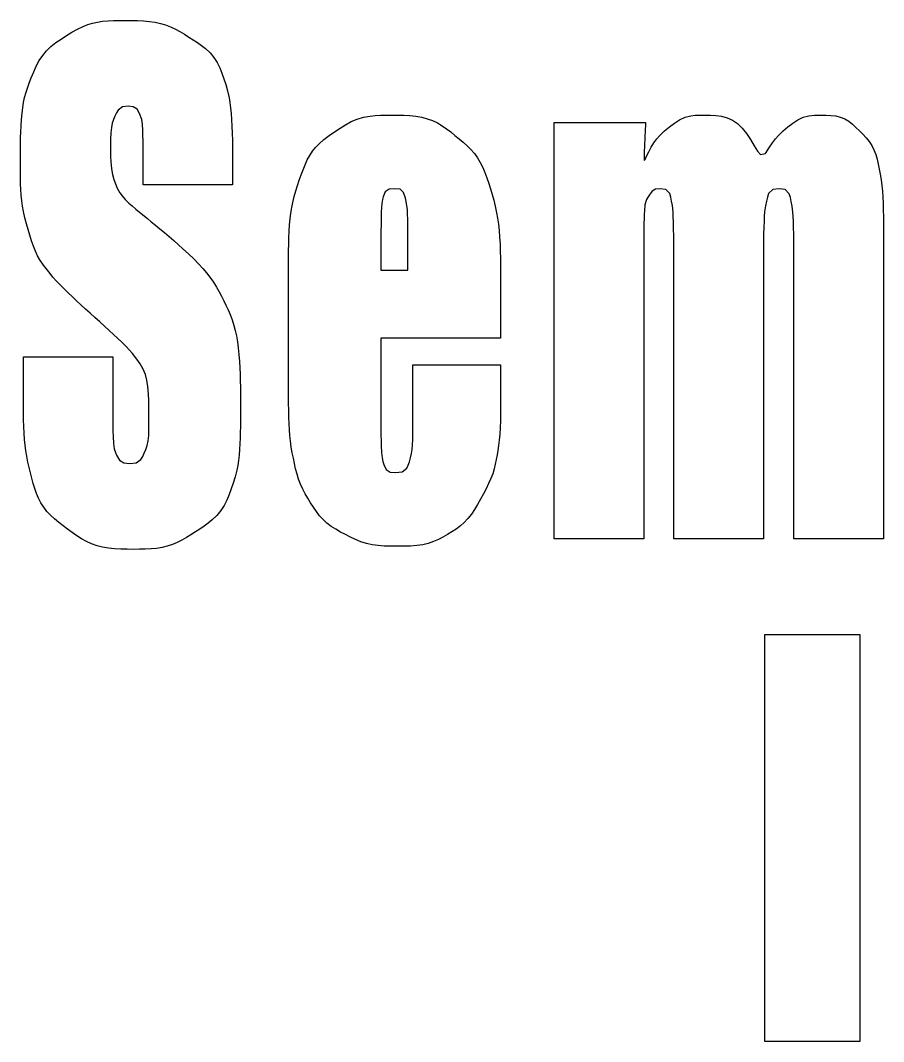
# Model space of a CAD drawing. Extents: x 10041 to 13115, y 7289 to 8515.
# Drawn here: x 10041 to 10692, y 7745 to 8515 of the extents above; entities that cross this region are included whole.
import ezdxf

# ---------------------------------------------------------------- set-up
doc = ezdxf.new("R2010")
doc.units = 0
doc.layers.get('0').update_dxf_attribs({"linetype": 'continuous'})

msp = doc.modelspace()

# ---------------------------------------------------------------- linework, layer by layer
at = {"color": 0}
for points in [[(10201.33, 8390.75), (10200.53, 8390.75), (10198.29, 8390.75), (10194.83, 8390.75), (10190.39, 8390.75), (10185.18, 8390.75), (10179.45, 8390.75), (10173.41, 8390.75), (10167.29, 8390.75), (10161.32, 8390.75), (10155.74, 8390.75), (10150.76, 8390.75), (10141.02, 8390.75), (10136.01, 8390.75), (10134.17, 8390.75), (10133.91, 8390.75), (10133.91, 8395.48), (10133.91, 8399.76), (10133.91, 8404.93), (10133.91, 8410.11), (10133.91, 8414.39), (10133.91, 8418.8), (10133.91, 8421.32), (10133.9, 8424.15), (10133.86, 8427.79), (10133.76, 8431.55), (10133.44, 8436.37), (10132.9, 8439.99), (10131.32, 8444.41), (10129.4, 8447.73), (10126.53, 8449.55), (10122.64, 8449.85), (10118.51, 8449.44), (10115.2, 8447), (10113.92, 8444.91), (10112.78, 8442.52), (10111.68, 8440.02), (10110.73, 8437.2), (10110.03, 8433.81), (10109.61, 8429.79), (10109.44, 8425.13), (10109.42, 8419.81), (10109.43, 8415.9), (10109.48, 8411.91), (10109.63, 8408.04), (10110.1, 8402.83), (10110.89, 8398.41), (10111.96, 8394.72), (10113.18, 8391.42), (10114.49, 8388.16), (10116.34, 8384.74), (10118.12, 8382.29), (10120.4, 8379.68), (10123.18, 8376.94), (10125.63, 8374.74), (10128.61, 8372.2), (10132.39, 8369.09), (10137.23, 8365.16), (10140.1, 8362.82), (10143.25, 8360.25), (10146.59, 8357.5), (10150.07, 8354.61), (10153.62, 8351.62), (10157.17, 8348.58), (10160.67, 8345.53), (10164.04, 8342.51), (10168.27, 8338.59), (10172.16, 8334.79), (10175.71, 8331.13), (10178.94, 8327.6), (10181.83, 8324.2), (10184.39, 8320.93), (10187.04, 8317.18), (10189.31, 8313.57), (10191.29, 8310.08), (10193.08, 8306.67), (10194.78, 8303.29), (10196.45, 8299.9), (10198.09, 8296.43), (10199.66, 8292.8), (10201.13, 8288.92), (10202.47, 8284.71), (10203.46, 8280.89), (10204.34, 8276.79), (10205.09, 8272.4), (10205.74, 8267.73), (10206.26, 8262.77), (10206.67, 8257.52), (10206.93, 8252.8), (10207.11, 8247.94), (10207.24, 8242.98), (10207.31, 8237.99), (10207.35, 8233.03), (10207.37, 8228.16), (10207.37, 8223.44), (10207.37, 8218.18), (10207.35, 8213.2), (10207.32, 8208.47), (10207.25, 8203.98), (10207.14, 8199.71), (10206.98, 8195.67), (10206.7, 8191.07), (10206.33, 8186.77), (10205.86, 8182.75), (10205.3, 8179.02), (10204.65, 8175.57), (10203.37, 8170.42), (10201.92, 8165.81), (10200.38, 8161.46), (10198.8, 8157.16), (10197.06, 8152.94), (10195, 8148.88), (10192.49, 8145.04), (10189.49, 8141.43), (10186.01, 8138.05), (10183.09, 8135.66), (10179.97, 8133.37), (10176.72, 8131.14), (10173.4, 8128.95), (10170.06, 8126.78), (10166.68, 8124.67), (10163.24, 8122.7), (10159.7, 8120.93), (10156.02, 8119.43), (10152.21, 8118.2), (10148.26, 8117.25), (10144.18, 8116.56), (10139.96, 8116.14), (10135.61, 8115.92), (10131.13, 8115.84), (10126.55, 8115.83), (10121.86, 8115.85), (10117.14, 8115.94), (10112.46, 8116.19), (10107.88, 8116.67), (10103.47, 8117.46), (10099.23, 8118.56), (10095.18, 8119.98), (10091.3, 8121.72), (10087.59, 8123.75), (10084.01, 8126.02), (10080.53, 8128.45), (10077.08, 8130.96), (10073.66, 8133.49), (10070.31, 8136.06), (10067.11, 8138.72), (10064.14, 8141.51), (10061.44, 8144.46), (10059.05, 8147.58), (10056.95, 8150.88), (10055.14, 8154.35), (10053.62, 8157.99), (10052.32, 8161.75), (10051.17, 8165.6), (10050.1, 8169.49), (10049.04, 8173.41), (10048.01, 8177.43), (10047.06, 8181.65), (10046.2, 8186.18), (10045.6, 8190.09), (10045.09, 8194.26), (10044.67, 8198.68), (10044.33, 8203.37), (10044.07, 8208.33), (10043.9, 8213.49), (10043.79, 8218.64), (10043.74, 8223.48), (10043.72, 8227.74), (10043.72, 8231.14), (10043.72, 8235.84), (10043.72, 8240.09), (10043.72, 8243.88), (10043.72, 8248.45), (10043.72, 8253.01), (10043.72, 8256.8), (10043.72, 8260.97), (10054.95, 8260.97), (10059.09, 8260.97), (10063.86, 8260.97), (10069.11, 8260.97), (10074.62, 8260.97), (10080.24, 8260.97), (10085.75, 8260.97), (10090.99, 8260.97), (10095.77, 8260.97), (10099.91, 8260.97), (10107.81, 8260.97), (10110.73, 8260.97), (10111.14, 8260.97), (10111.14, 8253.21), (10111.14, 8249.46), (10111.14, 8245.02), (10111.14, 8240.18), (10111.14, 8235.2), (10111.14, 8230.36), (10111.14, 8225.92), (10111.14, 8222.17), (10111.14, 8216.62), (10111.14, 8213.99), (10111.14, 8212.02), (10111.15, 8208.95), (10111.19, 8205.01), (10111.3, 8200.92), (10111.66, 8195.67), (10112.25, 8191.7), (10113.06, 8188.9), (10113.99, 8186.75), (10116.13, 8182.99), (10119.49, 8180.94), (10124.08, 8180.6), (10128.7, 8181.04), (10132.29, 8183.64), (10133.65, 8185.86), (10134.85, 8188.4), (10136.01, 8191.06), (10137.01, 8194.02), (10137.75, 8197.57), (10138.19, 8201.75), (10138.33, 8204.94), (10138.38, 8208.78), (10138.39, 8213.62), (10138.38, 8218.05), (10138.34, 8222.93), (10138.23, 8227.95), (10138.02, 8232.81), (10137.52, 8238.58), (10136.77, 8243.5), (10135.77, 8247.54), (10133.86, 8252.14), (10131.64, 8255.77), (10129.22, 8259.34), (10125.94, 8263.48), (10123.74, 8265.94), (10121.12, 8268.69), (10118.08, 8271.73), (10114.62, 8275.07), (10111.56, 8277.93), (10108.28, 8280.95), (10104.84, 8284.09), (10101.29, 8287.3), (10097.69, 8290.55), (10094.09, 8293.81), (10090.54, 8297.04), (10087.08, 8300.2), (10083.77, 8303.25), (10080.66, 8306.16), (10077.1, 8309.56), (10073.92, 8312.67), (10071.12, 8315.51), (10068.7, 8318.06), (10066.03, 8321.06), (10063.82, 8323.72), (10061.82, 8326.22), (10058.91, 8329.98), (10056.13, 8334.1), (10054.4, 8337.2), (10052.78, 8340.61), (10051.27, 8344.34), (10049.87, 8348.37), (10048.54, 8352.61), (10047.25, 8356.95), (10045.98, 8361.33), (10044.78, 8365.85), (10043.72, 8370.63), (10043.06, 8374.47), (10042.52, 8378.53), (10042.1, 8382.82), (10041.8, 8387.34), (10041.64, 8391.12), (10041.54, 8395.09), (10041.5, 8399.29), (10041.48, 8403.77), (10041.47, 8408.56), (10041.48, 8412.81), (10041.49, 8417.23), (10041.53, 8421.74), (10041.61, 8426.27), (10041.74, 8430.74), (10041.93, 8435.06), (10042.26, 8439.98), (10042.69, 8444.58), (10043.24, 8448.87), (10043.9, 8452.84), (10044.66, 8456.49), (10045.76, 8460.64), (10046.99, 8464.42), (10048.31, 8467.95), (10049.67, 8471.36), (10051.51, 8475.86), (10053.47, 8480.25), (10055.69, 8484.42), (10058.25, 8488.28), (10061.2, 8491.81), (10064.51, 8495.02), (10068.18, 8497.91), (10072.1, 8500.59), (10076.14, 8503.15), (10080.21, 8505.68), (10084.39, 8508.06), (10088.74, 8510.16), (10092.19, 8511.47), (10095.79, 8512.55), (10099.54, 8513.38), (10103.46, 8513.98), (10107.53, 8514.35), (10111.75, 8514.54), (10116.09, 8514.61), (10120.55, 8514.62), (10125.1, 8514.61), (10129.68, 8514.53), (10134.23, 8514.32), (10138.67, 8513.92), (10142.95, 8513.27), (10147.05, 8512.36), (10150.98, 8511.18), (10154.74, 8509.75), (10158.33, 8508.06), (10161.78, 8506.18), (10165.15, 8504.17), (10168.48, 8502.09), (10171.79, 8500), (10175.03, 8497.87), (10178.12, 8495.67), (10181.01, 8493.38), (10184.44, 8490.11), (10187.37, 8486.6), (10189.81, 8482.86), (10191.77, 8478.88), (10193.4, 8474.75), (10194.86, 8470.53), (10196.29, 8466.25), (10197.63, 8461.64), (10198.82, 8456.37), (10199.42, 8452.77), (10199.94, 8448.81), (10200.37, 8444.5), (10200.71, 8439.84), (10200.97, 8434.82), (10201.15, 8429.5), (10201.25, 8424.13), (10201.31, 8419.05), (10201.33, 8414.55), (10201.33, 8410.95), (10201.33, 8406.04), (10201.33, 8402.1), (10201.33, 8397.48), (10201.33, 8392.85)], [(10403.51, 8275.16), (10402.84, 8275.16), (10400.95, 8275.16), (10397.96, 8275.16), (10394.04, 8275.16), (10389.34, 8275.16), (10383.99, 8275.16), (10378.14, 8275.16), (10371.96, 8275.16), (10365.57, 8275.16), (10359.14, 8275.16), (10352.8, 8275.16), (10346.71, 8275.16), (10341.02, 8275.16), (10335.87, 8275.16), (10324.86, 8275.16), (10318.19, 8275.16), (10314.76, 8275.16), (10313.5, 8275.16), (10313.32, 8275.16), (10313.32, 8263.85), (10313.32, 8260.14), (10313.32, 8255.89), (10313.32, 8251.23), (10313.32, 8246.3), (10313.32, 8241.24), (10313.32, 8236.17), (10313.32, 8231.24), (10313.32, 8226.58), (10313.32, 8222.33), (10313.32, 8218.62), (10313.32, 8210.58), (10313.32, 8207.03), (10313.32, 8204.95), (10313.33, 8201.92), (10313.36, 8198.02), (10313.45, 8193.97), (10313.73, 8188.77), (10314.19, 8184.83), (10314.83, 8182.05), (10315.56, 8179.89), (10317.29, 8176.14), (10320.16, 8174.09), (10324.36, 8173.75), (10329.18, 8174.2), (10332.72, 8176.92), (10333.86, 8179.24), (10334.79, 8181.9), (10335.66, 8184.73), (10336.42, 8188.19), (10336.82, 8191.13), (10337.12, 8194.64), (10337.31, 8198.71), (10337.42, 8203.21), (10337.46, 8207.52), (10337.46, 8210.86), (10337.46, 8214), (10337.46, 8220.36), (10337.46, 8224.31), (10337.46, 8229.04), (10337.46, 8234.14), (10337.46, 8239.25), (10337.46, 8243.98), (10337.46, 8247.93), (10337.46, 8253.97), (10337.46, 8254.83), (10348.47, 8254.83), (10352.52, 8254.83), (10357.2, 8254.83), (10362.33, 8254.83), (10367.74, 8254.83), (10373.23, 8254.83), (10378.64, 8254.83), (10383.77, 8254.83), (10388.46, 8254.83), (10392.5, 8254.83), (10400.25, 8254.83), (10403.1, 8254.83), (10403.51, 8254.83), (10403.51, 8250.97), (10403.51, 8247.47), (10403.51, 8243.25), (10403.51, 8239.02), (10403.51, 8235.52), (10403.51, 8231.74), (10403.51, 8228.43), (10403.51, 8225.47), (10403.49, 8221.66), (10403.45, 8217.39), (10403.36, 8213.03), (10403.16, 8207.56), (10402.87, 8202.6), (10402.47, 8198.14), (10401.98, 8194.14), (10401.42, 8190.48), (10400.84, 8186.99), (10400.23, 8183.51), (10399.53, 8180.02), (10398.66, 8176.47), (10397.53, 8172.84), (10396.14, 8169.14), (10394.49, 8165.36), (10392.59, 8161.5), (10390.5, 8157.59), (10388.33, 8153.65), (10386.14, 8149.73), (10383.88, 8145.92), (10381.49, 8142.33), (10378.92, 8139.04), (10376.15, 8136.09), (10373.18, 8133.46), (10370.04, 8131.15), (10366.76, 8129.05), (10363.42, 8127.06), (10360.05, 8125.11), (10356.58, 8123.27), (10352.93, 8121.64), (10349.01, 8120.33), (10344.8, 8119.35), (10340.31, 8118.69), (10335.56, 8118.34), (10330.63, 8118.22), (10325.64, 8118.2), (10320.69, 8118.21), (10315.84, 8118.34), (10311.14, 8118.68), (10306.61, 8119.33), (10302.28, 8120.3), (10298.15, 8121.6), (10294.19, 8123.2), (10290.36, 8125.02), (10286.59, 8126.94), (10282.85, 8128.9), (10279.2, 8130.94), (10275.74, 8133.13), (10272.54, 8135.56), (10269.62, 8138.23), (10266.98, 8141.13), (10264.59, 8144.27), (10262.4, 8147.56), (10260.29, 8150.94), (10258.22, 8154.33), (10256.21, 8157.76), (10254.35, 8161.27), (10252.69, 8164.89), (10251.24, 8168.62), (10250.01, 8172.46), (10248.98, 8176.41), (10248.09, 8180.44), (10247.27, 8184.5), (10246.48, 8188.61), (10245.72, 8192.92), (10245.06, 8197.64), (10244.65, 8201.56), (10244.31, 8205.83), (10244.04, 8210.45), (10243.85, 8215.41), (10243.74, 8220.65), (10243.68, 8225.78), (10243.66, 8230.35), (10243.65, 8233.92), (10243.65, 8236.41), (10243.65, 8239.23), (10243.65, 8244.18), (10243.65, 8253.06), (10243.65, 8256.83), (10243.65, 8261.06), (10243.65, 8265.67), (10243.65, 8270.57), (10243.65, 8275.68), (10243.65, 8280.91), (10243.65, 8286.19), (10243.65, 8291.42), (10243.65, 8296.53), (10243.65, 8301.43), (10243.65, 8306.03), (10243.65, 8310.27), (10243.65, 8314.04), (10243.65, 8322.93), (10243.65, 8327.96), (10243.65, 8330.98), (10243.65, 8333.86), (10243.66, 8337.11), (10243.68, 8341.18), (10243.75, 8345.83), (10243.88, 8350.77), (10244.1, 8355.75), (10244.43, 8360.54), (10244.86, 8365.09), (10245.4, 8369.42), (10246.05, 8373.51), (10246.8, 8377.38), (10247.9, 8381.89), (10249.11, 8386.14), (10250.41, 8390.2), (10251.76, 8394.18), (10253.12, 8398.13), (10254.53, 8402.02), (10256.05, 8405.8), (10257.74, 8409.4), (10259.63, 8412.78), (10261.73, 8415.93), (10264.05, 8418.85), (10266.59, 8421.53), (10270.28, 8424.78), (10274.23, 8427.75), (10278.31, 8430.58), (10282.43, 8433.37), (10286.61, 8436), (10290.92, 8438.31), (10295.43, 8440.18), (10300.14, 8441.59), (10305.06, 8442.53), (10308.89, 8442.93), (10312.86, 8443.14), (10317, 8443.22), (10321.33, 8443.23), (10325.86, 8443.22), (10330.51, 8443.12), (10335.16, 8442.87), (10339.71, 8442.38), (10344.06, 8441.59), (10348.2, 8440.48), (10352.12, 8439.05), (10355.83, 8437.3), (10359.34, 8435.25), (10362.68, 8432.96), (10365.92, 8430.51), (10369.11, 8427.98), (10372.27, 8425.43), (10375.38, 8422.83), (10378.37, 8420.13), (10381.18, 8417.27), (10383.76, 8414.21), (10386.11, 8410.94), (10388.22, 8407.47), (10390.09, 8403.79), (10391.73, 8399.92), (10393.2, 8395.88), (10394.55, 8391.75), (10395.84, 8387.56), (10397.11, 8383.35), (10398.34, 8379.03), (10399.49, 8374.49), (10400.53, 8369.64), (10401.24, 8365.47), (10401.86, 8361.02), (10402.37, 8356.3), (10402.78, 8351.31), (10403.08, 8346.04), (10403.29, 8340.55), (10403.42, 8335.09), (10403.48, 8329.95), (10403.51, 8325.43), (10403.51, 8321.83), (10403.51, 8318.74), (10403.51, 8316.1), (10403.51, 8312.45), (10403.51, 8306.36), (10403.51, 8301.36), (10403.51, 8295.63), (10403.51, 8289.71), (10403.51, 8284.16), (10403.51, 8279.52), (10403.51, 8276.34)], [(10512.74, 8437.56), (10512.67, 8435.94), (10512.51, 8431.83), (10512.28, 8426.28), (10512.04, 8420.37), (10511.83, 8415.17), (10511.68, 8408.89), (10512.43, 8409.69), (10513.61, 8412.22), (10515.22, 8415.53), (10517.11, 8419.06), (10519.14, 8422.35), (10521.28, 8425.31), (10523.55, 8427.94), (10527.13, 8431.33), (10530.85, 8434.35), (10534.6, 8437.25), (10538.49, 8439.78), (10542.62, 8441.63), (10547, 8442.74), (10550.11, 8443.08), (10553.64, 8443.21), (10557.88, 8443.23), (10561.65, 8443.2), (10565.79, 8442.98), (10570.08, 8442.4), (10574.33, 8441.26), (10578.37, 8439.41), (10582.16, 8436.82), (10585.7, 8433.49), (10588.99, 8429.42), (10592.03, 8424.73), (10594.81, 8420.04), (10597.32, 8416.1), (10599.54, 8413.63), (10603.19, 8414.31), (10606.33, 8419.06), (10608.45, 8422.35), (10610.65, 8425.31), (10612.94, 8427.94), (10616.51, 8431.33), (10620.17, 8434.35), (10623.87, 8437.25), (10627.66, 8439.78), (10631.65, 8441.63), (10635.83, 8442.74), (10640.25, 8443.17), (10645.14, 8443.23), (10648.74, 8443.21), (10652.47, 8443.03), (10656.16, 8442.57), (10659.65, 8441.7), (10662.92, 8440.38), (10665.96, 8438.63), (10668.79, 8436.47), (10671.46, 8434.01), (10674.06, 8431.41), (10676.63, 8428.77), (10679.1, 8426.07), (10681.36, 8423.23), (10683.32, 8420.21), (10684.98, 8417), (10686.33, 8413.58), (10687.38, 8409.98), (10688.23, 8406.25), (10688.98, 8402.45), (10689.7, 8398.6), (10690.38, 8394.48), (10690.98, 8389.84), (10691.36, 8385.87), (10691.66, 8381.45), (10691.9, 8376.59), (10692.07, 8371.28), (10692.16, 8366.76), (10692.22, 8362.21), (10692.24, 8357.91), (10692.25, 8354.1), (10692.25, 8351.06), (10692.25, 8349.74), (10692.25, 8348.39), (10692.25, 8346.68), (10692.25, 8344.26), (10692.25, 8340.79), (10692.25, 8335.93), (10692.25, 8329.35), (10692.25, 8320.7), (10692.25, 8309.63), (10692.25, 8305.79), (10692.25, 8301.73), (10692.25, 8297.44), (10692.25, 8292.96), (10692.25, 8288.3), (10692.25, 8283.48), (10692.25, 8278.5), (10692.25, 8273.39), (10692.25, 8268.17), (10692.25, 8262.85), (10692.25, 8257.44), (10692.25, 8251.97), (10692.25, 8246.45), (10692.25, 8240.9), (10692.25, 8235.33), (10692.25, 8229.76), (10692.25, 8224.2), (10692.25, 8218.68), (10692.25, 8213.21), (10692.25, 8207.81), (10692.25, 8202.48), (10692.25, 8197.26), (10692.25, 8192.15), (10692.25, 8187.18), (10692.25, 8182.35), (10692.25, 8177.69), (10692.25, 8173.21), (10692.25, 8168.93), (10692.25, 8164.86), (10692.25, 8161.02), (10692.25, 8148.76), (10692.25, 8139.54), (10692.25, 8132.94), (10692.25, 8128.51), (10692.25, 8125.83), (10692.25, 8124.45), (10692.25, 8123.94), (10692.25, 8123.87), (10680.99, 8123.87), (10677.29, 8123.87), (10673.06, 8123.87), (10668.42, 8123.87), (10663.5, 8123.87), (10658.46, 8123.87), (10653.41, 8123.87), (10648.5, 8123.87), (10643.85, 8123.87), (10639.62, 8123.87), (10635.92, 8123.87), (10627.99, 8123.87), (10625.07, 8123.87), (10624.66, 8123.87), (10624.66, 8157.95), (10624.66, 8161.73), (10624.66, 8165.75), (10624.66, 8169.99), (10624.66, 8174.44), (10624.66, 8179.08), (10624.66, 8183.88), (10624.66, 8188.83), (10624.66, 8193.92), (10624.66, 8199.11), (10624.66, 8204.4), (10624.66, 8209.76), (10624.66, 8215.18), (10624.66, 8220.63), (10624.66, 8226.11), (10624.66, 8231.58), (10624.66, 8237.04), (10624.66, 8242.45), (10624.66, 8247.82), (10624.66, 8253.1), (10624.66, 8258.3), (10624.66, 8263.38), (10624.66, 8268.33), (10624.66, 8273.14), (10624.66, 8277.77), (10624.66, 8282.22), (10624.66, 8286.47), (10624.66, 8290.49), (10624.66, 8294.27), (10624.66, 8305.52), (10624.66, 8314.04), (10624.66, 8320.26), (10624.66, 8324.64), (10624.66, 8327.64), (10624.66, 8329.7), (10624.66, 8331.27), (10624.66, 8332.81), (10624.66, 8335.98), (10624.65, 8339.92), (10624.63, 8344.34), (10624.6, 8348.94), (10624.55, 8353.43), (10624.44, 8358.54), (10624.3, 8363), (10624.11, 8366.83), (10623.89, 8370.02), (10623.32, 8374.7), (10622.67, 8378.1), (10621.98, 8381.23), (10621.06, 8383.96), (10617.98, 8387.15), (10613.43, 8387.68), (10608.8, 8387.15), (10605.61, 8384), (10604.63, 8381.31), (10603.88, 8378.22), (10603.17, 8374.86), (10602.56, 8370.2), (10602.31, 8367.01), (10602.11, 8363.18), (10601.95, 8358.7), (10601.84, 8353.57), (10601.78, 8349.06), (10601.75, 8344.43), (10601.73, 8339.98), (10601.72, 8336.02), (10601.72, 8332.84), (10601.72, 8331.29), (10601.72, 8329.71), (10601.72, 8327.64), (10601.72, 8324.65), (10601.72, 8320.26), (10601.72, 8314.04), (10601.72, 8305.52), (10601.72, 8294.27), (10601.72, 8290.49), (10601.72, 8286.47), (10601.72, 8282.22), (10601.72, 8277.77), (10601.72, 8273.14), (10601.72, 8268.33), (10601.72, 8263.38), (10601.72, 8258.3), (10601.72, 8253.1), (10601.72, 8247.82), (10601.72, 8242.45), (10601.72, 8237.04), (10601.72, 8231.58), (10601.72, 8226.11), (10601.72, 8220.63), (10601.72, 8215.18), (10601.72, 8209.76), (10601.72, 8204.4), (10601.72, 8199.11), (10601.72, 8193.92), (10601.72, 8188.83), (10601.72, 8183.88), (10601.72, 8179.08), (10601.72, 8174.44), (10601.72, 8169.99), (10601.72, 8165.75), (10601.72, 8161.73), (10601.72, 8157.95), (10601.72, 8145.33), (10601.72, 8136.29), (10601.72, 8130.23), (10601.72, 8126.55), (10601.72, 8124.67), (10601.72, 8123.97), (10601.72, 8123.87), (10590.45, 8123.87), (10586.76, 8123.87), (10582.52, 8123.87), (10577.88, 8123.87), (10572.97, 8123.87), (10567.92, 8123.87), (10562.87, 8123.87), (10557.96, 8123.87), (10553.32, 8123.87), (10549.08, 8123.87), (10545.39, 8123.87), (10537.46, 8123.87), (10534.54, 8123.87), (10534.12, 8123.87), (10534.12, 8157.08), (10534.12, 8160.91), (10534.12, 8164.98), (10534.12, 8169.29), (10534.12, 8173.81), (10534.12, 8178.53), (10534.12, 8183.42), (10534.12, 8188.45), (10534.12, 8193.62), (10534.12, 8198.91), (10534.12, 8204.28), (10534.12, 8209.72), (10534.12, 8215.22), (10534.12, 8220.74), (10534.12, 8226.27), (10534.12, 8231.8), (10534.12, 8237.29), (10534.12, 8242.74), (10534.12, 8248.11), (10534.12, 8253.39), (10534.12, 8258.56), (10534.12, 8263.6), (10534.12, 8268.49), (10534.12, 8273.2), (10534.12, 8277.72), (10534.12, 8282.03), (10534.12, 8286.11), (10534.12, 8289.93), (10534.12, 8300.9), (10534.12, 8309.21), (10534.12, 8315.31), (10534.12, 8319.63), (10534.12, 8322.64), (10534.12, 8324.79), (10534.12, 8326.51), (10534.12, 8328.27), (10534.12, 8331.9), (10534.12, 8336.41), (10534.1, 8341.47), (10534.08, 8346.72), (10534.03, 8351.83), (10533.95, 8357.59), (10533.83, 8362.58), (10533.67, 8366.81), (10533.49, 8370.26), (10533.02, 8375.13), (10532.48, 8378.46), (10531.9, 8381.47), (10531.07, 8384.09), (10528.05, 8387.17), (10523.74, 8387.68), (10520.4, 8387.41), (10517.76, 8385.79), (10515.5, 8382.83), (10513.48, 8379.48), (10512.27, 8375.54), (10511.88, 8371.01), (10511.76, 8368.58), (10511.67, 8365.49), (10511.59, 8361.2), (10511.55, 8355.6), (10511.54, 8351.27), (10511.53, 8347.1), (10511.53, 8343.87), (10511.53, 8342.96), (10511.53, 8341.84), (10511.53, 8340.05), (10511.53, 8337.13), (10511.53, 8332.63), (10511.53, 8326.09), (10511.53, 8317.07), (10511.53, 8305.1), (10511.53, 8301.22), (10511.53, 8297.11), (10511.53, 8292.77), (10511.53, 8288.22), (10511.53, 8283.49), (10511.53, 8278.59), (10511.53, 8273.54), (10511.53, 8268.35), (10511.53, 8263.05), (10511.53, 8257.65), (10511.53, 8252.17), (10511.53, 8246.62), (10511.53, 8241.03), (10511.53, 8235.42), (10511.53, 8229.8), (10511.53, 8224.18), (10511.53, 8218.59), (10511.53, 8213.05), (10511.53, 8207.57), (10511.53, 8202.17), (10511.53, 8196.87), (10511.53, 8191.68), (10511.53, 8186.63), (10511.53, 8181.72), (10511.53, 8176.99), (10511.53, 8172.45), (10511.53, 8168.11), (10511.53, 8163.99), (10511.53, 8160.12), (10511.53, 8148.15), (10511.53, 8139.16), (10511.53, 8132.72), (10511.53, 8128.4), (10511.53, 8125.78), (10511.53, 8124.44), (10511.53, 8123.94), (10511.53, 8123.87), (10500.27, 8123.87), (10496.57, 8123.87), (10492.34, 8123.87), (10487.69, 8123.87), (10482.78, 8123.87), (10477.74, 8123.87), (10472.69, 8123.87), (10467.78, 8123.87), (10463.13, 8123.87), (10458.9, 8123.87), (10455.2, 8123.87), (10447.27, 8123.87), (10444.35, 8123.87), (10443.94, 8123.87), (10443.94, 8176.15), (10443.94, 8179.97), (10443.94, 8183.96), (10443.94, 8188.12), (10443.94, 8192.42), (10443.94, 8196.87), (10443.94, 8201.45), (10443.94, 8206.16), (10443.94, 8210.99), (10443.94, 8215.93), (10443.94, 8220.97), (10443.94, 8226.11), (10443.94, 8231.33), (10443.94, 8236.62), (10443.94, 8241.99), (10443.94, 8247.41), (10443.94, 8252.88), (10443.94, 8258.4), (10443.94, 8263.95), (10443.94, 8269.52), (10443.94, 8275.11), (10443.94, 8280.71), (10443.94, 8286.31), (10443.94, 8291.9), (10443.94, 8297.48), (10443.94, 8303.03), (10443.94, 8308.54), (10443.94, 8314.02), (10443.94, 8319.44), (10443.94, 8324.8), (10443.94, 8330.1), (10443.94, 8335.32), (10443.94, 8340.45), (10443.94, 8345.49), (10443.94, 8350.43), (10443.94, 8355.26), (10443.94, 8359.97), (10443.94, 8364.56), (10443.94, 8369.01), (10443.94, 8373.31), (10443.94, 8377.46), (10443.94, 8381.45), (10443.94, 8385.28), (10443.94, 8398.28), (10443.94, 8408.92), (10443.94, 8417.44), (10443.94, 8424.08), (10443.94, 8429.07), (10443.94, 8432.65), (10443.94, 8435.04), (10443.94, 8436.5), (10443.94, 8437.24), (10443.94, 8437.52), (10443.94, 8437.56), (10461.14, 8437.56), (10466.22, 8437.56), (10471.92, 8437.56), (10478, 8437.56), (10484.24, 8437.56), (10490.41, 8437.56), (10496.26, 8437.56), (10501.58, 8437.56), (10506.11, 8437.56), (10509.64, 8437.56), (10511.93, 8437.56)], [(10333.67, 8326.22), (10333.67, 8328.1), (10333.67, 8332.67), (10333.67, 8338.31), (10333.67, 8343.41), (10333.67, 8348.77), (10333.67, 8351.85), (10333.67, 8355.32), (10333.64, 8359.78), (10333.56, 8364.42), (10333.42, 8368.55), (10333.21, 8372.05), (10332.93, 8374.9), (10332.39, 8378.1), (10331.77, 8380.59), (10330.29, 8384.92), (10327.7, 8387.28), (10323.86, 8387.68), (10319.49, 8387.34), (10316.5, 8385.33), (10315.04, 8381.65), (10314.48, 8379.5), (10313.99, 8376.5), (10313.74, 8373.64), (10313.54, 8370.03), (10313.42, 8365.66), (10313.35, 8360.69), (10313.32, 8355.86), (10313.32, 8352.09), (10313.32, 8349.04), (10313.32, 8345.33), (10313.32, 8341.86), (10313.32, 8337.68), (10313.32, 8333.5), (10313.32, 8330.04), (10313.32, 8326.22), (10318.41, 8326.22), (10322.94, 8326.22), (10327.95, 8326.22), (10332, 8326.22)], [(10674.4, 8051.55), (10674.4, 7744.71), (10602.68, 7744.71), (10602.68, 8051.55)]]:
    msp.add_lwpolyline(points, close=True, dxfattribs=at)

doc.saveas('drawing.dxf')
